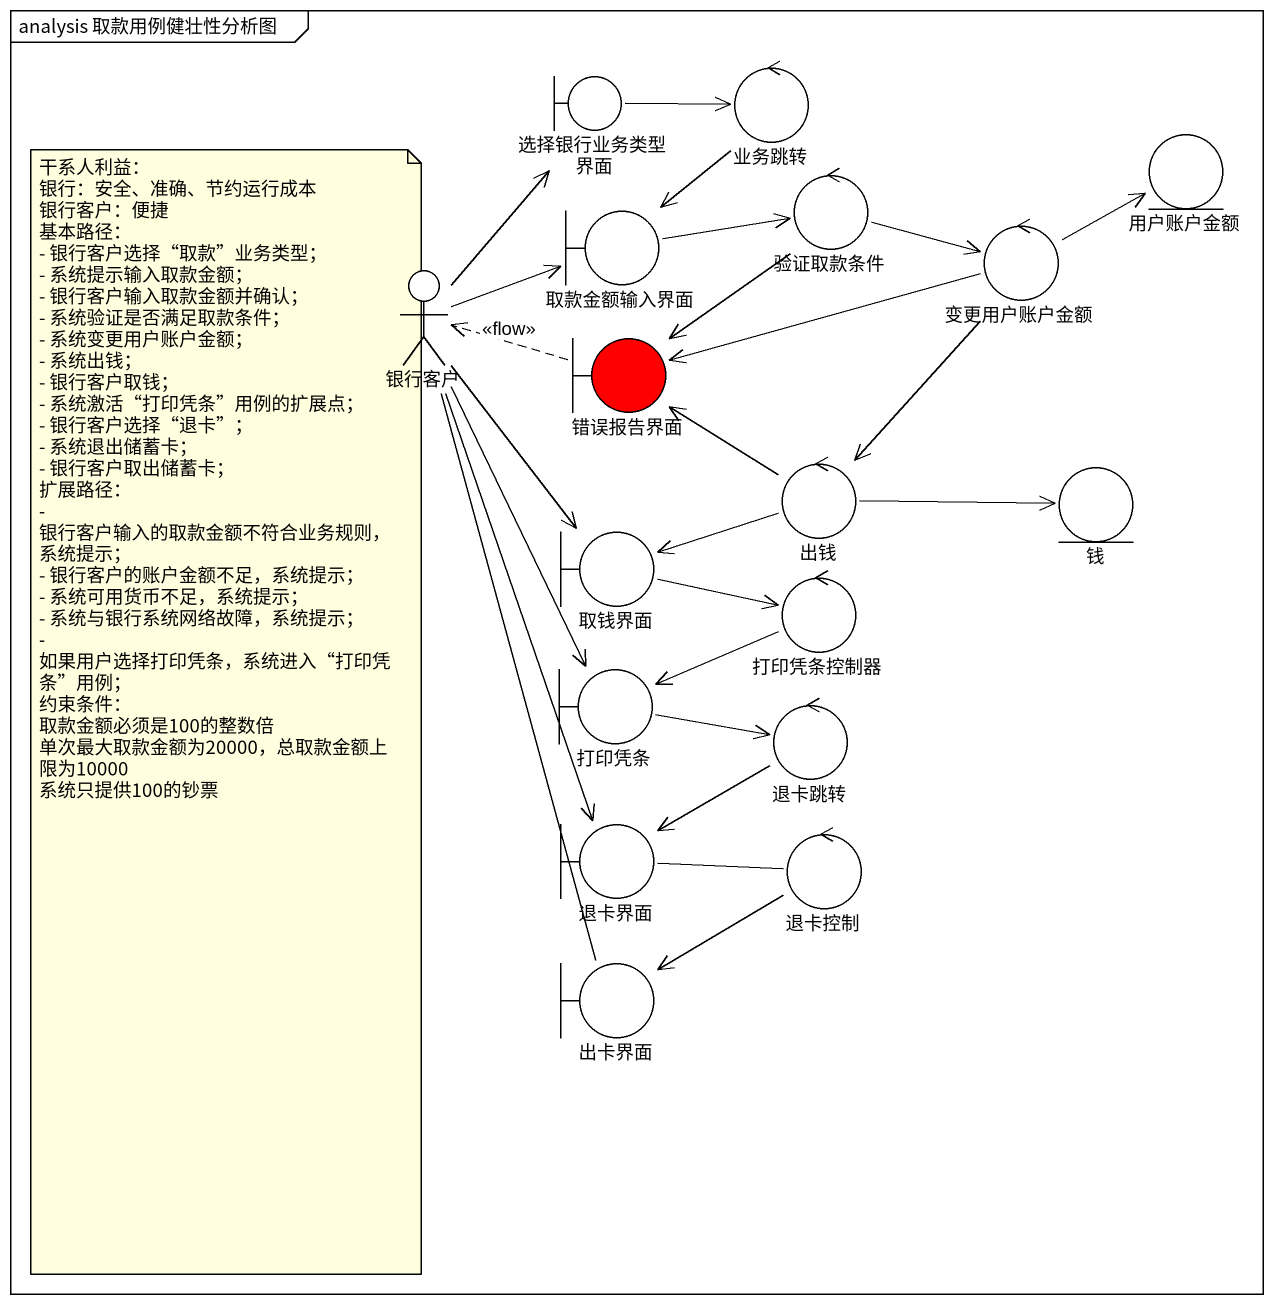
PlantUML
@startuml
mainframe analysis 取款用例健壮性分析图
boundary 选择银行业务类型界面
control 业务跳转
entity 用户账户金额
boundary 取款金额输入界面
control 验证取款条件
actor 银行客户
control 变更用户账户金额
boundary 错误报告界面 #FF0000
control 出钱
entity 钱
boundary 取钱界面
control 打印凭条控制器
boundary 打印凭条
control 退卡跳转
boundary 退卡界面
control 退卡控制
boundary 出卡界面
选择银行业务类型界面 -right-> 业务跳转
业务跳转 --> 取款金额输入界面
取款金额输入界面 -right-> 验证取款条件
验证取款条件 -right-> 变更用户账户金额
验证取款条件 --> 错误报告界面
银行客户 -up-> 选择银行业务类型界面
银行客户 -right-> 取款金额输入界面
银行客户 --> 取钱界面
银行客户 --> 打印凭条
银行客户 --> 退卡界面
银行客户 -- 出卡界面
变更用户账户金额 -right-> 用户账户金额
变更用户账户金额 -left-> 错误报告界面
变更用户账户金额 --> 出钱
错误报告界面 .left.> 银行客户 : <<flow>>
出钱 -up-> 错误报告界面
出钱 -right-> 钱
出钱 -left-> 取钱界面
取钱界面 -right-> 打印凭条控制器
打印凭条控制器 -left-> 打印凭条
打印凭条 -right-> 退卡跳转
退卡跳转 --> 退卡界面
退卡界面 -right- 退卡控制
退卡控制 --> 出卡界面
note as N1
  干系人利益：
  银行：安全、准确、节约运行成本
  银行客户：便捷
  基本路径：
  - 银行客户选择“取款”业务类型；
  - 系统提示输入取款金额；
  - 银行客户输入取款金额并确认；
  - 系统验证是否满足取款条件；
  - 系统变更用户账户金额；
  - 系统出钱；
  - 银行客户取钱；
  - 系统激活“打印凭条”用例的扩展点；
  - 银行客户选择“退卡”；
  - 系统退出储蓄卡；
  - 银行客户取出储蓄卡；
  扩展路径：
  - 银行客户输入的取款金额不符合业务规则，系统提示；
  - 银行客户的账户金额不足，系统提示；
  - 系统可用货币不足，系统提示；
  - 系统与银行系统网络故障，系统提示；
  - 如果用户选择打印凭条，系统进入“打印凭条”用例；
  约束条件：
  取款金额必须是100的整数倍
  单次最大取款金额为20000，总取款金额上限为10000
  系统只提供100的钞票
end note
@enduml
